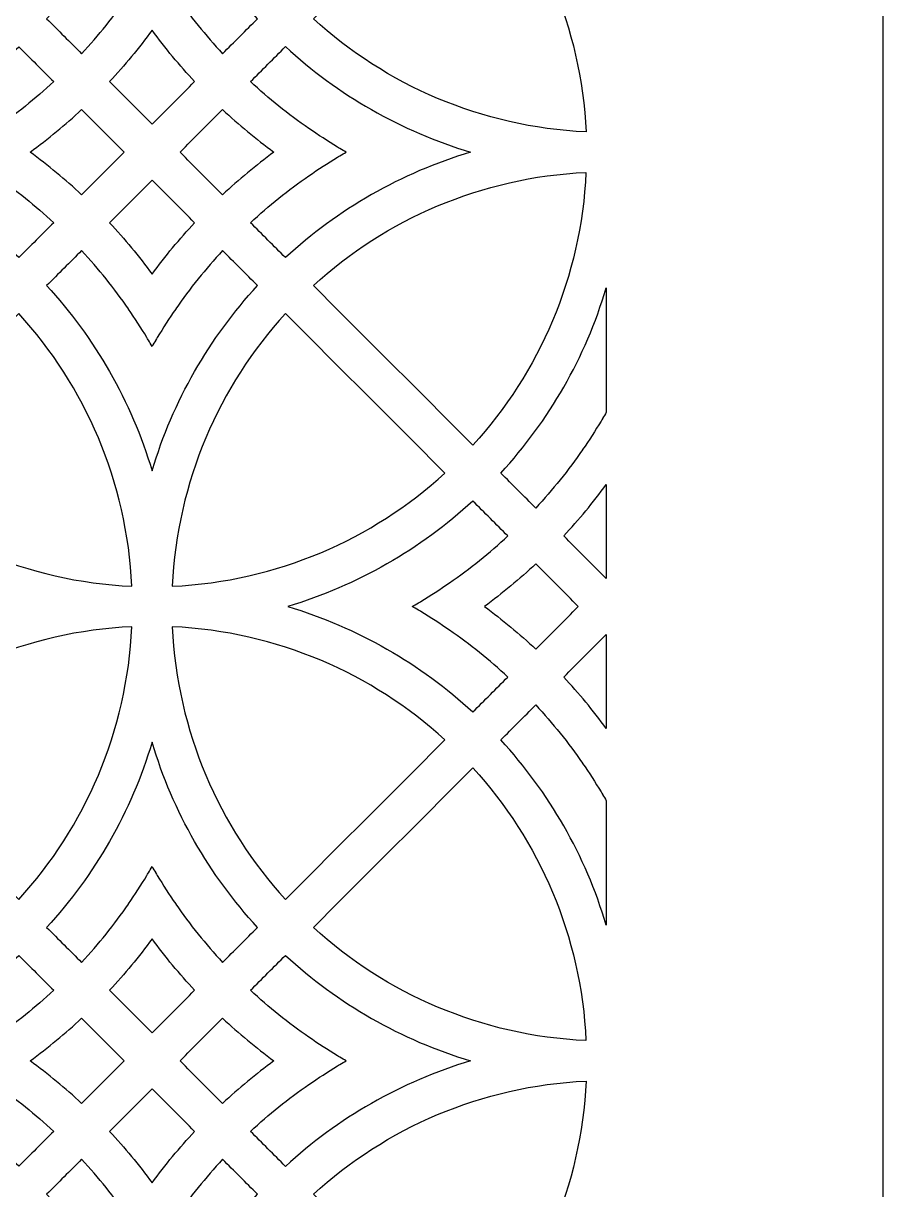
# Model space of a CAD drawing. Header units: centimetres. Extents: x -9 to 7.7, y -13.3 to 13.
# Drawn here: x -4.394 to -1.791, y 0.831 to 4.362 of the extents above; entities that cross this region are included whole.
import ezdxf

# ---------------------------------------------------------------- set-up
doc = ezdxf.new("R2010")
doc.units = ezdxf.units.CM
doc.header["$MEASUREMENT"] = 0
doc.layers.add('layer 1', color=7, linetype='Continuous')

msp = doc.modelspace()

# ---------------------------------------------------------------- linework, layer by layer
at = {"layer": 'layer 1', "color": 177}
msp.add_open_spline([(-1.7908, 13.002), (-4.18298, 13.002), (-6.57516, 13.002), (-8.96734, 13.002), (-8.96734, 13.002), (-8.96734, 5.00681), (-8.96734, -2.98838), (-8.96734, -10.98356), (-8.96734, -10.98356), (-8.96732, -10.98356), (-8.9673, -10.98356), (-8.96728, -10.98356), (-8.96728, -10.98356), (-8.96728, -11.7597), (-8.96728, -12.53583), (-8.96728, -13.31196), (-8.96728, -13.31196), (-8.68819, -13.31196), (-8.4091, -13.31196), (-8.13002, -13.31196), (-8.13002, -13.31196), (-8.13002, -13.19235), (-8.13002, -13.07274), (-8.13002, -12.95313), (-8.13002, -12.95313), (-7.8348, -12.95313), (-7.53959, -12.95313), (-7.24438, -12.95313), (-7.24438, -12.95313), (-7.24438, -12.71941), (-7.24438, -12.48568), (-7.24438, -12.25195), (-7.24438, -12.25195), (-7.12494, -12.24957), (-7.00551, -12.24719), (-6.88608, -12.2448), (-6.88608, -12.2448), (-6.86487, -12.30528), (-6.83708, -12.35773), (-6.79093, -12.40402), (-6.79093, -12.40402), (-6.74575, -12.44934), (-6.69905, -12.47736), (-6.6442, -12.49011), (-6.6442, -12.49011), (-6.57162, -12.50699), (-6.49496, -12.49964), (-6.43668, -12.44881), (-6.43668, -12.44881), (-6.38029, -12.3996), (-6.34775, -12.3208), (-6.33607, -12.24562), (-6.33607, -12.24562), (-6.3027, -12.24899), (-6.27432, -12.24821), (-6.24755, -12.24438), (-6.24755, -12.24438), (-6.11399, -12.22526), (-6.0509, -12.14075), (-6.03963, -12.01331), (-6.03963, -12.01331), (-6.03686, -11.98208), (-6.03906, -11.95125), (-6.04899, -11.92411), (-6.04899, -11.92411), (-6.04688, -11.92463), (-6.04478, -11.92515), (-6.04268, -11.92568), (-6.04268, -11.92568), (-5.99555, -11.94198), (-5.94843, -11.95827), (-5.90129, -11.97457), (-5.90129, -11.97457), (-5.87301, -12.26337), (-5.64998, -12.48824), (-5.37904, -12.48824), (-5.37904, -12.48824), (-5.1081, -12.48824), (-4.88508, -12.26337), (-4.85679, -11.97457), (-4.85679, -11.97457), (-4.80966, -11.95827), (-4.76253, -11.94198), (-4.7154, -11.92568), (-4.7154, -11.92568), (-4.7133, -11.92515), (-4.7112, -11.92463), (-4.7091, -11.92411), (-4.7091, -11.92411), (-4.71902, -11.95125), (-4.72122, -11.98208), (-4.71846, -12.01331), (-4.71846, -12.01331), (-4.70718, -12.14075), (-4.64409, -12.22526), (-4.51053, -12.24438), (-4.51053, -12.24438), (-4.48377, -12.24821), (-4.45538, -12.24899), (-4.42202, -12.24562), (-4.42202, -12.24562), (-4.41033, -12.3208), (-4.37779, -12.3996), (-4.3214, -12.44881), (-4.3214, -12.44881), (-4.26313, -12.49964), (-4.18647, -12.50699), (-4.11388, -12.49011), (-4.11388, -12.49011), (-4.05904, -12.47736), (-4.01234, -12.44934), (-3.96715, -12.40402), (-3.96715, -12.40402), (-3.921, -12.35773), (-3.89321, -12.30528), (-3.87201, -12.2448), (-3.87201, -12.2448), (-3.75257, -12.24719), (-3.63314, -12.24957), (-3.51371, -12.25195), (-3.51371, -12.25195), (-3.51371, -12.48568), (-3.51371, -12.71941), (-3.51371, -12.95313), (-3.51371, -12.95313), (-3.21849, -12.95313), (-2.92328, -12.95313), (-2.62806, -12.95313), (-2.62806, -12.95313), (-2.62806, -13.07274), (-2.62806, -13.19235), (-2.62806, -13.31196), (-2.62806, -13.31196), (-2.34898, -13.31196), (-2.06989, -13.31196), (-1.7908, -13.31196), (-1.7908, -13.31196), (-1.7908, -12.53583), (-1.7908, -11.7597), (-1.7908, -10.98356), (-1.7908, -10.98356), (-1.7908, -2.98838), (-1.7908, 5.00681), (-1.7908, 13.002)], degree=3, knots=[0, 0, 0, 0, 0.027027, 0.027027, 0.027027, 0.027027, 0.0540541, 0.0540541, 0.0540541, 0.0540541, 0.0810811, 0.0810811, 0.0810811, 0.0810811, 0.1081081, 0.1081081, 0.1081081, 0.1081081, 0.1351351, 0.1351351, 0.1351351, 0.1351351, 0.1621622, 0.1621622, 0.1621622, 0.1621622, 0.1891892, 0.1891892, 0.1891892, 0.1891892, 0.2162162, 0.2162162, 0.2162162, 0.2162162, 0.2432432, 0.2432432, 0.2432432, 0.2432432, 0.2702703, 0.2702703, 0.2702703, 0.2702703, 0.2972973, 0.2972973, 0.2972973, 0.2972973, 0.3243243, 0.3243243, 0.3243243, 0.3243243, 0.3513514, 0.3513514, 0.3513514, 0.3513514, 0.3783784, 0.3783784, 0.3783784, 0.3783784, 0.4054054, 0.4054054, 0.4054054, 0.4054054, 0.4324324, 0.4324324, 0.4324324, 0.4324324, 0.4594595, 0.4594595, 0.4594595, 0.4594595, 0.4864865, 0.4864865, 0.4864865, 0.4864865, 0.5135135, 0.5135135, 0.5135135, 0.5135135, 0.5405405, 0.5405405, 0.5405405, 0.5405405, 0.5675676, 0.5675676, 0.5675676, 0.5675676, 0.5945946, 0.5945946, 0.5945946, 0.5945946, 0.6216216, 0.6216216, 0.6216216, 0.6216216, 0.6486486, 0.6486486, 0.6486486, 0.6486486, 0.6756757, 0.6756757, 0.6756757, 0.6756757, 0.7027027, 0.7027027, 0.7027027, 0.7027027, 0.7297297, 0.7297297, 0.7297297, 0.7297297, 0.7567568, 0.7567568, 0.7567568, 0.7567568, 0.7837838, 0.7837838, 0.7837838, 0.7837838, 0.8108108, 0.8108108, 0.8108108, 0.8108108, 0.8378378, 0.8378378, 0.8378378, 0.8378378, 0.8648649, 0.8648649, 0.8648649, 0.8648649, 0.8918919, 0.8918919, 0.8918919, 0.8918919, 0.9189189, 0.9189189, 0.9189189, 0.9189189, 0.9459459, 0.9459459, 0.9459459, 0.9459459, 1, 1, 1, 1], dxfattribs=at)
at = {"layer": 'layer 1', "color": 7}
for points, knots in [([(-4.21705, 4.26959), (-4.25234, 4.30488), (-4.28762, 4.34016), (-4.3229, 4.37544), (-4.3229, 4.37544), (-4.17723, 4.53369), (-4.06663, 4.72475), (-4.00353, 4.9363), (-4.00353, 4.9363), (-3.94043, 4.72478), (-3.82986, 4.53373), (-3.68419, 4.37549), (-3.68419, 4.37549), (-3.71949, 4.34019), (-3.75478, 4.30489), (-3.79009, 4.26959), (-3.79009, 4.26959), (-3.84145, 4.32497), (-3.88892, 4.38402), (-3.93203, 4.44631), (-3.93203, 4.44631), (-3.93204, 4.44631), (-3.93205, 4.44631), (-3.93207, 4.44631), (-3.93207, 4.44631), (-3.93208, 4.44631), (-3.93208, 4.44631), (-3.93208, 4.44631), (-3.93208, 4.44631), (-3.93205, 4.44635), (-3.93204, 4.44636), (-3.93202, 4.4464), (-3.93202, 4.4464), (-3.95159, 4.47464), (-3.97028, 4.50352), (-3.98802, 4.53305), (-3.98802, 4.53305), (-3.98941, 4.53535), (-3.99078, 4.53765), (-3.99215, 4.53995), (-3.99215, 4.53995), (-3.99228, 4.54017), (-3.9924, 4.54038), (-3.99254, 4.5406), (-3.99254, 4.5406), (-3.99626, 4.54688), (-3.99993, 4.55318), (-4.00357, 4.55951), (-4.00357, 4.55951), (-4.0072, 4.55319), (-4.01089, 4.54688), (-4.01461, 4.5406), (-4.01461, 4.5406), (-4.01473, 4.54038), (-4.01487, 4.54017), (-4.015, 4.53995), (-4.015, 4.53995), (-4.01636, 4.53765), (-4.01774, 4.53535), (-4.01911, 4.53305), (-4.01911, 4.53305), (-4.03687, 4.50352), (-4.05556, 4.47464), (-4.07512, 4.4464), (-4.07512, 4.4464), (-4.0751, 4.44637), (-4.07508, 4.44635), (-4.07507, 4.44631), (-4.07507, 4.44631), (-4.07507, 4.44631), (-4.07507, 4.44631), (-4.07507, 4.44631), (-4.07507, 4.44631), (-4.07508, 4.44631), (-4.0751, 4.44631), (-4.07512, 4.44631), (-4.07512, 4.44631), (-4.11823, 4.38402), (-4.16569, 4.32497), (-4.21705, 4.26959)], [0, 0, 0, 0, 0.047619, 0.047619, 0.047619, 0.047619, 0.0952381, 0.0952381, 0.0952381, 0.0952381, 0.1428571, 0.1428571, 0.1428571, 0.1428571, 0.1904762, 0.1904762, 0.1904762, 0.1904762, 0.2380952, 0.2380952, 0.2380952, 0.2380952, 0.2857143, 0.2857143, 0.2857143, 0.2857143, 0.3333333, 0.3333333, 0.3333333, 0.3333333, 0.3809524, 0.3809524, 0.3809524, 0.3809524, 0.4285714, 0.4285714, 0.4285714, 0.4285714, 0.4761905, 0.4761905, 0.4761905, 0.4761905, 0.5238095, 0.5238095, 0.5238095, 0.5238095, 0.5714286, 0.5714286, 0.5714286, 0.5714286, 0.6190476, 0.6190476, 0.6190476, 0.6190476, 0.6666667, 0.6666667, 0.6666667, 0.6666667, 0.7142857, 0.7142857, 0.7142857, 0.7142857, 0.7619048, 0.7619048, 0.7619048, 0.7619048, 0.8095238, 0.8095238, 0.8095238, 0.8095238, 0.8571429, 0.8571429, 0.8571429, 0.8571429, 0.9047619, 0.9047619, 0.9047619, 0.9047619, 1, 1, 1, 1]), ([(-3.032, 4.85853), (-3.19302, 4.6975), (-3.35405, 4.53648), (-3.51507, 4.37544), (-3.51507, 4.37544), (-3.29521, 4.1746), (-3.00694, 4.04737), (-2.68935, 4.0328), (-2.68935, 4.0328), (-2.70392, 4.35041), (-2.83115, 4.63866), (-3.032, 4.85853)], [0, 0, 0, 0, 0.25, 0.25, 0.25, 0.25, 0.5, 0.5, 0.5, 0.5, 1, 1, 1, 1]), ([(-4.00357, 4.05611), (-4.04654, 4.09907), (-4.08952, 4.14206), (-4.13248, 4.18502), (-4.13248, 4.18502), (-4.08655, 4.23428), (-4.04351, 4.28625), (-4.0036, 4.34067), (-4.0036, 4.34067), (-4.0036, 4.34068), (-4.0036, 4.34068), (-4.0036, 4.34068), (-4.0036, 4.34068), (-4.00359, 4.34071), (-4.00358, 4.34072), (-4.00357, 4.34073), (-4.00357, 4.34073), (-4.00357, 4.34072), (-4.00355, 4.34071), (-4.00354, 4.34068), (-4.00354, 4.34068), (-4.00354, 4.34068), (-4.00354, 4.34068), (-4.00354, 4.34068), (-4.00354, 4.34068), (-3.96364, 4.28625), (-3.92059, 4.23428), (-3.87465, 4.18502), (-3.87465, 4.18502), (-3.91762, 4.14206), (-3.9606, 4.09907), (-4.00357, 4.05611)], [0, 0, 0, 0, 0.1111111, 0.1111111, 0.1111111, 0.1111111, 0.2222222, 0.2222222, 0.2222222, 0.2222222, 0.3333333, 0.3333333, 0.3333333, 0.3333333, 0.4444444, 0.4444444, 0.4444444, 0.4444444, 0.5555556, 0.5555556, 0.5555556, 0.5555556, 0.6666667, 0.6666667, 0.6666667, 0.6666667, 0.7777778, 0.7777778, 0.7777778, 0.7777778, 1, 1, 1, 1]), ([(-4.30162, 4.18501), (-4.33691, 4.22029), (-4.3722, 4.25558), (-4.40749, 4.29086), (-4.40749, 4.29086), (-4.56574, 4.14518), (-4.75679, 4.03459), (-4.96834, 3.9715), (-4.96834, 3.9715), (-4.75682, 3.90839), (-4.56578, 3.79781), (-4.40753, 3.65215), (-4.40753, 3.65215), (-4.37223, 3.68745), (-4.33693, 3.72275), (-4.30162, 3.75804), (-4.30162, 3.75804), (-4.35701, 3.80941), (-4.41605, 3.85687), (-4.47835, 3.9), (-4.47835, 3.9), (-4.47835, 3.90001), (-4.47835, 3.90002), (-4.47835, 3.90003), (-4.47835, 3.90003), (-4.47836, 3.90003), (-4.47836, 3.90003), (-4.47836, 3.90003), (-4.47836, 3.90003), (-4.47838, 3.90002), (-4.47841, 3.9), (-4.47843, 3.89998), (-4.47843, 3.89998), (-4.50668, 3.91954), (-4.53556, 3.93824), (-4.56509, 3.95599), (-4.56509, 3.95599), (-4.56738, 3.95736), (-4.56968, 3.95874), (-4.57198, 3.9601), (-4.57198, 3.9601), (-4.57221, 3.96025), (-4.57243, 3.96037), (-4.57264, 3.9605), (-4.57264, 3.9605), (-4.57893, 3.96422), (-4.58523, 3.9679), (-4.59156, 3.97153), (-4.59156, 3.97153), (-4.58523, 3.97517), (-4.57891, 3.97884), (-4.57264, 3.98256), (-4.57264, 3.98256), (-4.57243, 3.9827), (-4.57221, 3.98283), (-4.57199, 3.98295), (-4.57199, 3.98295), (-4.56968, 3.98431), (-4.56738, 3.9857), (-4.56509, 3.98708), (-4.56509, 3.98708), (-4.53557, 4.00482), (-4.50668, 4.02352), (-4.47844, 4.04308), (-4.47844, 4.04308), (-4.47841, 4.04306), (-4.47838, 4.04304), (-4.47836, 4.04302), (-4.47836, 4.04302), (-4.47836, 4.04303), (-4.47836, 4.04303), (-4.47835, 4.04303), (-4.47835, 4.04303), (-4.47835, 4.04304), (-4.47835, 4.04306), (-4.47835, 4.04308), (-4.47835, 4.04308), (-4.41606, 4.08618), (-4.35701, 4.13364), (-4.30162, 4.18501)], [0, 0, 0, 0, 0.047619, 0.047619, 0.047619, 0.047619, 0.0952381, 0.0952381, 0.0952381, 0.0952381, 0.1428571, 0.1428571, 0.1428571, 0.1428571, 0.1904762, 0.1904762, 0.1904762, 0.1904762, 0.2380952, 0.2380952, 0.2380952, 0.2380952, 0.2857143, 0.2857143, 0.2857143, 0.2857143, 0.3333333, 0.3333333, 0.3333333, 0.3333333, 0.3809524, 0.3809524, 0.3809524, 0.3809524, 0.4285714, 0.4285714, 0.4285714, 0.4285714, 0.4761905, 0.4761905, 0.4761905, 0.4761905, 0.5238095, 0.5238095, 0.5238095, 0.5238095, 0.5714286, 0.5714286, 0.5714286, 0.5714286, 0.6190476, 0.6190476, 0.6190476, 0.6190476, 0.6666667, 0.6666667, 0.6666667, 0.6666667, 0.7142857, 0.7142857, 0.7142857, 0.7142857, 0.7619048, 0.7619048, 0.7619048, 0.7619048, 0.8095238, 0.8095238, 0.8095238, 0.8095238, 0.8571429, 0.8571429, 0.8571429, 0.8571429, 0.9047619, 0.9047619, 0.9047619, 0.9047619, 1, 1, 1, 1]), ([(-3.70551, 3.75804), (-3.67022, 3.72276), (-3.63494, 3.68748), (-3.59966, 3.6522), (-3.59966, 3.6522), (-3.4414, 3.79787), (-3.25035, 3.90847), (-3.03879, 3.97157), (-3.03879, 3.97157), (-3.25032, 4.03467), (-3.44137, 4.14524), (-3.59961, 4.29092), (-3.59961, 4.29092), (-3.63491, 4.25561), (-3.67021, 4.22032), (-3.70551, 4.18501), (-3.70551, 4.18501), (-3.65013, 4.13364), (-3.59108, 4.08618), (-3.52879, 4.04307), (-3.52879, 4.04307), (-3.52879, 4.04306), (-3.52879, 4.04304), (-3.52879, 4.04303), (-3.52879, 4.04303), (-3.52879, 4.04302), (-3.52879, 4.04302), (-3.52879, 4.04302), (-3.52879, 4.04302), (-3.52875, 4.04304), (-3.52873, 4.04306), (-3.52872, 4.04308), (-3.52872, 4.04308), (-3.50045, 4.02351), (-3.47158, 4.00482), (-3.44205, 3.98708), (-3.44205, 3.98708), (-3.43975, 3.9857), (-3.43745, 3.98431), (-3.43515, 3.98295), (-3.43515, 3.98295), (-3.43493, 3.98282), (-3.43472, 3.9827), (-3.4345, 3.98256), (-3.4345, 3.98256), (-3.42822, 3.97884), (-3.42192, 3.97517), (-3.41558, 3.97153), (-3.41558, 3.97153), (-3.42191, 3.9679), (-3.42822, 3.96421), (-3.4345, 3.96049), (-3.4345, 3.96049), (-3.43472, 3.96036), (-3.43493, 3.96023), (-3.43515, 3.9601), (-3.43515, 3.9601), (-3.43745, 3.95874), (-3.43975, 3.95736), (-3.44205, 3.95599), (-3.44205, 3.95599), (-3.47158, 3.93824), (-3.50045, 3.91954), (-3.5287, 3.89998), (-3.5287, 3.89998), (-3.52873, 3.9), (-3.52875, 3.90002), (-3.52879, 3.90003), (-3.52879, 3.90003), (-3.52879, 3.90003), (-3.52879, 3.90003), (-3.52879, 3.90003), (-3.52879, 3.90003), (-3.52879, 3.90002), (-3.52879, 3.9), (-3.52879, 3.89998), (-3.52879, 3.89998), (-3.59108, 3.85687), (-3.65013, 3.80941), (-3.70551, 3.75804)], [0, 0, 0, 0, 0.047619, 0.047619, 0.047619, 0.047619, 0.0952381, 0.0952381, 0.0952381, 0.0952381, 0.1428571, 0.1428571, 0.1428571, 0.1428571, 0.1904762, 0.1904762, 0.1904762, 0.1904762, 0.2380952, 0.2380952, 0.2380952, 0.2380952, 0.2857143, 0.2857143, 0.2857143, 0.2857143, 0.3333333, 0.3333333, 0.3333333, 0.3333333, 0.3809524, 0.3809524, 0.3809524, 0.3809524, 0.4285714, 0.4285714, 0.4285714, 0.4285714, 0.4761905, 0.4761905, 0.4761905, 0.4761905, 0.5238095, 0.5238095, 0.5238095, 0.5238095, 0.5714286, 0.5714286, 0.5714286, 0.5714286, 0.6190476, 0.6190476, 0.6190476, 0.6190476, 0.6666667, 0.6666667, 0.6666667, 0.6666667, 0.7142857, 0.7142857, 0.7142857, 0.7142857, 0.7619048, 0.7619048, 0.7619048, 0.7619048, 0.8095238, 0.8095238, 0.8095238, 0.8095238, 0.8571429, 0.8571429, 0.8571429, 0.8571429, 0.9047619, 0.9047619, 0.9047619, 0.9047619, 1, 1, 1, 1]), ([(-4.08815, 3.97153), (-4.13112, 4.0145), (-4.17409, 4.05748), (-4.21706, 4.10045), (-4.21706, 4.10045), (-4.26631, 4.05451), (-4.31829, 4.01146), (-4.37272, 3.97156), (-4.37272, 3.97156), (-4.37272, 3.97156), (-4.37272, 3.97156), (-4.37273, 3.97156), (-4.37273, 3.97156), (-4.37274, 3.97156), (-4.37276, 3.97154), (-4.37277, 3.97153), (-4.37277, 3.97153), (-4.37276, 3.97152), (-4.37274, 3.97151), (-4.37273, 3.97151), (-4.37273, 3.97151), (-4.37273, 3.97151), (-4.37272, 3.97151), (-4.37272, 3.97151), (-4.37272, 3.97151), (-4.31829, 3.9316), (-4.26631, 3.88855), (-4.21707, 3.84262), (-4.21707, 3.84262), (-4.17409, 3.88558), (-4.13112, 3.92855), (-4.08815, 3.97153)], [0, 0, 0, 0, 0.1111111, 0.1111111, 0.1111111, 0.1111111, 0.2222222, 0.2222222, 0.2222222, 0.2222222, 0.3333333, 0.3333333, 0.3333333, 0.3333333, 0.4444444, 0.4444444, 0.4444444, 0.4444444, 0.5555556, 0.5555556, 0.5555556, 0.5555556, 0.6666667, 0.6666667, 0.6666667, 0.6666667, 0.7777778, 0.7777778, 0.7777778, 0.7777778, 1, 1, 1, 1]), ([(-3.91899, 3.97153), (-3.87602, 3.92855), (-3.83304, 3.88558), (-3.79008, 3.84262), (-3.79008, 3.84262), (-3.74082, 3.88855), (-3.68884, 3.93159), (-3.63443, 3.9715), (-3.63443, 3.9715), (-3.63441, 3.9715), (-3.63441, 3.9715), (-3.63441, 3.97151), (-3.63441, 3.97151), (-3.6344, 3.97151), (-3.63438, 3.97152), (-3.63437, 3.97153), (-3.63437, 3.97153), (-3.63438, 3.97154), (-3.63439, 3.97154), (-3.63441, 3.97156), (-3.63441, 3.97156), (-3.63441, 3.97156), (-3.63441, 3.97156), (-3.63441, 3.97156), (-3.63441, 3.97156), (-3.68884, 4.01146), (-3.74082, 4.05451), (-3.79008, 4.10045), (-3.79008, 4.10045), (-3.83304, 4.05748), (-3.87602, 4.0145), (-3.91899, 3.97153)], [0, 0, 0, 0, 0.1111111, 0.1111111, 0.1111111, 0.1111111, 0.2222222, 0.2222222, 0.2222222, 0.2222222, 0.3333333, 0.3333333, 0.3333333, 0.3333333, 0.4444444, 0.4444444, 0.4444444, 0.4444444, 0.5555556, 0.5555556, 0.5555556, 0.5555556, 0.6666667, 0.6666667, 0.6666667, 0.6666667, 0.7777778, 0.7777778, 0.7777778, 0.7777778, 1, 1, 1, 1]), ([(-4.00357, 3.88696), (-3.9606, 3.84398), (-3.91762, 3.80101), (-3.87465, 3.75804), (-3.87465, 3.75804), (-3.92059, 3.70879), (-3.96364, 3.6568), (-4.00354, 3.60238), (-4.00354, 3.60238), (-4.00354, 3.60238), (-4.00354, 3.60237), (-4.00354, 3.60237), (-4.00354, 3.60237), (-4.00354, 3.60236), (-4.00355, 3.60234), (-4.00357, 3.60233), (-4.00357, 3.60233), (-4.00358, 3.60234), (-4.00359, 3.60236), (-4.0036, 3.60237), (-4.0036, 3.60237), (-4.0036, 3.60237), (-4.00359, 3.60237), (-4.00359, 3.60238), (-4.00359, 3.60238), (-4.04349, 3.6568), (-4.08655, 3.70879), (-4.13248, 3.75804), (-4.13248, 3.75804), (-4.08952, 3.80101), (-4.04655, 3.84398), (-4.00357, 3.88696)], [0, 0, 0, 0, 0.1111111, 0.1111111, 0.1111111, 0.1111111, 0.2222222, 0.2222222, 0.2222222, 0.2222222, 0.3333333, 0.3333333, 0.3333333, 0.3333333, 0.4444444, 0.4444444, 0.4444444, 0.4444444, 0.5555556, 0.5555556, 0.5555556, 0.5555556, 0.6666667, 0.6666667, 0.6666667, 0.6666667, 0.7777778, 0.7777778, 0.7777778, 0.7777778, 1, 1, 1, 1]), ([(-3.51507, 3.56761), (-3.35405, 3.40658), (-3.19302, 3.24556), (-3.03201, 3.08454), (-3.03201, 3.08454), (-2.83118, 3.30441), (-2.70396, 3.59266), (-2.68939, 3.91026), (-2.68939, 3.91026), (-3.00698, 3.89568), (-3.29522, 3.76845), (-3.51507, 3.56761)], [0, 0, 0, 0, 0.25, 0.25, 0.25, 0.25, 0.5, 0.5, 0.5, 0.5, 1, 1, 1, 1]), ([(-3.79009, 3.67347), (-3.75481, 3.63818), (-3.71952, 3.6029), (-3.68423, 3.56762), (-3.68423, 3.56762), (-3.82992, 3.40936), (-3.94051, 3.21831), (-4.00362, 3.00676), (-4.00362, 3.00676), (-4.06671, 3.21828), (-4.17729, 3.40932), (-4.32295, 3.56757), (-4.32295, 3.56757), (-4.28765, 3.60288), (-4.25235, 3.63817), (-4.21705, 3.67347), (-4.21705, 3.67347), (-4.16569, 3.61809), (-4.11823, 3.55905), (-4.0751, 3.49675), (-4.0751, 3.49675), (-4.07509, 3.49675), (-4.07508, 3.49675), (-4.07507, 3.49675), (-4.07507, 3.49675), (-4.07507, 3.49675), (-4.07507, 3.49674), (-4.07507, 3.49674), (-4.07507, 3.49674), (-4.07508, 3.49672), (-4.0751, 3.49669), (-4.07512, 3.49667), (-4.07512, 3.49667), (-4.05556, 3.46842), (-4.03685, 3.43954), (-4.01911, 3.41001), (-4.01911, 3.41001), (-4.01774, 3.40772), (-4.01636, 3.40542), (-4.015, 3.40312), (-4.015, 3.40312), (-4.01487, 3.4029), (-4.01473, 3.40268), (-4.0146, 3.40246), (-4.0146, 3.40246), (-4.01088, 3.39619), (-4.0072, 3.38987), (-4.00357, 3.38354), (-4.00357, 3.38354), (-3.99993, 3.38987), (-3.99626, 3.39619), (-3.99252, 3.40246), (-3.99252, 3.40246), (-3.9924, 3.40267), (-3.99227, 3.40289), (-3.99213, 3.40311), (-3.99213, 3.40311), (-3.99078, 3.40542), (-3.98941, 3.40772), (-3.98802, 3.41001), (-3.98802, 3.41001), (-3.97028, 3.43953), (-3.95159, 3.46842), (-3.93202, 3.49667), (-3.93202, 3.49667), (-3.93204, 3.49669), (-3.93205, 3.49672), (-3.93208, 3.49674), (-3.93208, 3.49674), (-3.93207, 3.49674), (-3.93207, 3.49675), (-3.93207, 3.49675), (-3.93207, 3.49675), (-3.93205, 3.49675), (-3.93204, 3.49675), (-3.93202, 3.49675), (-3.93202, 3.49675), (-3.88892, 3.55903), (-3.84145, 3.61809), (-3.79009, 3.67347)], [0, 0, 0, 0, 0.047619, 0.047619, 0.047619, 0.047619, 0.0952381, 0.0952381, 0.0952381, 0.0952381, 0.1428571, 0.1428571, 0.1428571, 0.1428571, 0.1904762, 0.1904762, 0.1904762, 0.1904762, 0.2380952, 0.2380952, 0.2380952, 0.2380952, 0.2857143, 0.2857143, 0.2857143, 0.2857143, 0.3333333, 0.3333333, 0.3333333, 0.3333333, 0.3809524, 0.3809524, 0.3809524, 0.3809524, 0.4285714, 0.4285714, 0.4285714, 0.4285714, 0.4761905, 0.4761905, 0.4761905, 0.4761905, 0.5238095, 0.5238095, 0.5238095, 0.5238095, 0.5714286, 0.5714286, 0.5714286, 0.5714286, 0.6190476, 0.6190476, 0.6190476, 0.6190476, 0.6666667, 0.6666667, 0.6666667, 0.6666667, 0.7142857, 0.7142857, 0.7142857, 0.7142857, 0.7619048, 0.7619048, 0.7619048, 0.7619048, 0.8095238, 0.8095238, 0.8095238, 0.8095238, 0.8571429, 0.8571429, 0.8571429, 0.8571429, 0.9047619, 0.9047619, 0.9047619, 0.9047619, 1, 1, 1, 1]), ([(-2.62806, 3.18398), (-2.62806, 3.30956), (-2.62806, 3.43512), (-2.62806, 3.56068), (-2.62806, 3.56068), (-2.69117, 3.34919), (-2.80176, 3.15818), (-2.9474, 2.99994), (-2.9474, 2.99994), (-2.91212, 2.96466), (-2.87683, 2.92937), (-2.84155, 2.89409), (-2.84155, 2.89409), (-2.7902, 2.94946), (-2.74275, 3.00851), (-2.69963, 3.07079), (-2.69963, 3.07079), (-2.69962, 3.07079), (-2.6996, 3.07079), (-2.69957, 3.07079), (-2.69957, 3.07079), (-2.6996, 3.07082), (-2.69961, 3.07084), (-2.69962, 3.07088), (-2.69962, 3.07088), (-2.68008, 3.09912), (-2.66137, 3.128), (-2.64363, 3.15752), (-2.64363, 3.15752), (-2.64224, 3.15982), (-2.64088, 3.16212), (-2.63951, 3.16442), (-2.63951, 3.16442), (-2.63937, 3.16463), (-2.63925, 3.16485), (-2.63912, 3.16507), (-2.63912, 3.16507), (-2.63539, 3.17135), (-2.63171, 3.17766), (-2.62807, 3.184), (-2.62807, 3.184), (-2.62807, 3.184), (-2.62807, 3.18398), (-2.62807, 3.18398), (-2.62807, 3.18398), (-2.62807, 3.18398), (-2.62807, 3.18398), (-2.62807, 3.184), (-2.62807, 3.184), (-2.62807, 3.18398), (-2.62807, 3.18398), (-2.62806, 3.18398)], [0, 0, 0, 0, 0.0714286, 0.0714286, 0.0714286, 0.0714286, 0.1428571, 0.1428571, 0.1428571, 0.1428571, 0.2142857, 0.2142857, 0.2142857, 0.2142857, 0.2857143, 0.2857143, 0.2857143, 0.2857143, 0.3571429, 0.3571429, 0.3571429, 0.3571429, 0.4285714, 0.4285714, 0.4285714, 0.4285714, 0.5, 0.5, 0.5, 0.5, 0.5714286, 0.5714286, 0.5714286, 0.5714286, 0.6428571, 0.6428571, 0.6428571, 0.6428571, 0.7142857, 0.7142857, 0.7142857, 0.7142857, 0.7857143, 0.7857143, 0.7857143, 0.7857143, 0.8571429, 0.8571429, 0.8571429, 0.8571429, 1, 1, 1, 1]), ([(-4.89056, 2.99995), (-4.72954, 3.16099), (-4.56851, 3.32201), (-4.40749, 3.48303), (-4.40749, 3.48303), (-4.20665, 3.26316), (-4.07941, 2.97491), (-4.06484, 2.6573), (-4.06484, 2.6573), (-4.38245, 2.67187), (-4.6707, 2.79911), (-4.89056, 2.99995)], [0, 0, 0, 0, 0.25, 0.25, 0.25, 0.25, 0.5, 0.5, 0.5, 0.5, 1, 1, 1, 1]), ([(-3.59964, 3.48303), (-3.43863, 3.32201), (-3.27761, 3.16099), (-3.11658, 2.99996), (-3.11658, 2.99996), (-3.33645, 2.79914), (-3.6247, 2.67193), (-3.9423, 2.65735), (-3.9423, 2.65735), (-3.92771, 2.97494), (-3.80049, 3.26318), (-3.59964, 3.48303)], [0, 0, 0, 0, 0.25, 0.25, 0.25, 0.25, 0.5, 0.5, 0.5, 0.5, 1, 1, 1, 1]), ([(-2.62806, 2.6806), (-2.62806, 2.77548), (-2.62806, 2.87035), (-2.62806, 2.96521), (-2.62806, 2.96521), (-2.62806, 2.96521), (-2.62806, 2.96521), (-2.62806, 2.96521), (-2.62806, 2.96521), (-2.66798, 2.91077), (-2.71104, 2.8588), (-2.75698, 2.80953), (-2.75698, 2.80953), (-2.71401, 2.76655), (-2.67104, 2.72358), (-2.62806, 2.6806)], [0, 0, 0, 0, 0.2, 0.2, 0.2, 0.2, 0.4, 0.4, 0.4, 0.4, 0.6, 0.6, 0.6, 0.6, 1, 1, 1, 1]), ([(-2.92613, 2.38253), (-2.96141, 2.34725), (-2.99669, 2.31198), (-3.03197, 2.2767), (-3.03197, 2.2767), (-3.19022, 2.42234), (-3.38124, 2.53292), (-3.59272, 2.59603), (-3.59272, 2.59603), (-3.38124, 2.65913), (-3.19022, 2.76971), (-3.03197, 2.91535), (-3.03197, 2.91535), (-2.99669, 2.88007), (-2.96141, 2.8448), (-2.92613, 2.80952), (-2.92613, 2.80952), (-2.9815, 2.75816), (-3.04055, 2.7107), (-3.10283, 2.6676), (-3.10283, 2.6676), (-3.10283, 2.66757), (-3.10283, 2.66756), (-3.10283, 2.66754), (-3.10283, 2.66754), (-3.10285, 2.66755), (-3.10289, 2.66757), (-3.10291, 2.66759), (-3.10291, 2.66759), (-3.13116, 2.64803), (-3.16004, 2.62934), (-3.18957, 2.61158), (-3.18957, 2.61158), (-3.19187, 2.61021), (-3.19415, 2.60883), (-3.19646, 2.60747), (-3.19646, 2.60747), (-3.19668, 2.60734), (-3.1969, 2.6072), (-3.19712, 2.60707), (-3.19712, 2.60707), (-3.20339, 2.60336), (-3.20969, 2.59967), (-3.21603, 2.59604), (-3.21603, 2.59604), (-3.21603, 2.59604), (-3.21603, 2.59604), (-3.21603, 2.59604), (-3.21603, 2.59604), (-3.21603, 2.59604), (-3.21603, 2.59604), (-3.21603, 2.59604), (-3.21603, 2.59604), (-3.21603, 2.59604), (-3.21602, 2.59603), (-3.21602, 2.59603), (-3.21602, 2.59603), (-3.21602, 2.59603), (-3.21603, 2.59603), (-3.21603, 2.59603), (-3.21603, 2.59603), (-3.21603, 2.59603), (-3.21603, 2.59603), (-3.21602, 2.59603), (-3.21602, 2.59603), (-3.21603, 2.59601), (-3.21603, 2.59601), (-3.21603, 2.59601), (-3.21603, 2.59601), (-3.20969, 2.59238), (-3.20339, 2.5887), (-3.19712, 2.58498), (-3.19712, 2.58498), (-3.1969, 2.58485), (-3.19668, 2.58472), (-3.19646, 2.58458), (-3.19646, 2.58458), (-3.19415, 2.58323), (-3.19187, 2.58185), (-3.18957, 2.58047), (-3.18957, 2.58047), (-3.16004, 2.56273), (-3.13115, 2.54402), (-3.10291, 2.52447), (-3.10291, 2.52447), (-3.10289, 2.52449), (-3.10286, 2.5245), (-3.10283, 2.52451), (-3.10283, 2.52451), (-3.10283, 2.5245), (-3.10283, 2.52448), (-3.10283, 2.52447), (-3.10283, 2.52447), (-3.04055, 2.48135), (-2.98151, 2.43389), (-2.92613, 2.38253)], [0, 0, 0, 0, 0.04, 0.04, 0.04, 0.04, 0.08, 0.08, 0.08, 0.08, 0.12, 0.12, 0.12, 0.12, 0.16, 0.16, 0.16, 0.16, 0.2, 0.2, 0.2, 0.2, 0.24, 0.24, 0.24, 0.24, 0.28, 0.28, 0.28, 0.28, 0.32, 0.32, 0.32, 0.32, 0.36, 0.36, 0.36, 0.36, 0.4, 0.4, 0.4, 0.4, 0.44, 0.44, 0.44, 0.44, 0.48, 0.48, 0.48, 0.48, 0.52, 0.52, 0.52, 0.52, 0.56, 0.56, 0.56, 0.56, 0.6, 0.6, 0.6, 0.6, 0.64, 0.64, 0.64, 0.64, 0.68, 0.68, 0.68, 0.68, 0.72, 0.72, 0.72, 0.72, 0.76, 0.76, 0.76, 0.76, 0.8, 0.8, 0.8, 0.8, 0.84, 0.84, 0.84, 0.84, 0.88, 0.88, 0.88, 0.88, 0.92, 0.92, 0.92, 0.92, 1, 1, 1, 1]), ([(-2.84156, 2.72494), (-2.7986, 2.68197), (-2.75562, 2.63899), (-2.71265, 2.59603), (-2.71265, 2.59603), (-2.75562, 2.55305), (-2.7986, 2.51008), (-2.84156, 2.46711), (-2.84156, 2.46711), (-2.89083, 2.51306), (-2.94281, 2.55612), (-2.99726, 2.59603), (-2.99726, 2.59603), (-2.94281, 2.63593), (-2.89083, 2.67899), (-2.84156, 2.72494)], [0, 0, 0, 0, 0.2, 0.2, 0.2, 0.2, 0.4, 0.4, 0.4, 0.4, 0.6, 0.6, 0.6, 0.6, 1, 1, 1, 1]), ([(-4.40749, 1.70903), (-4.56853, 1.87005), (-4.72955, 2.03108), (-4.89058, 2.1921), (-4.89058, 2.1921), (-4.67071, 2.39296), (-4.38245, 2.52018), (-4.06484, 2.53475), (-4.06484, 2.53475), (-4.07941, 2.21714), (-4.20665, 1.92889), (-4.40749, 1.70903)], [0, 0, 0, 0, 0.25, 0.25, 0.25, 0.25, 0.5, 0.5, 0.5, 0.5, 1, 1, 1, 1]), ([(-3.11658, 2.19209), (-3.2776, 2.03107), (-3.43862, 1.87004), (-3.59964, 1.70903), (-3.59964, 1.70903), (-3.80049, 1.92888), (-3.92771, 2.21711), (-3.9423, 2.53471), (-3.9423, 2.53471), (-3.6247, 2.52012), (-3.33645, 2.39292), (-3.11658, 2.19209)], [0, 0, 0, 0, 0.25, 0.25, 0.25, 0.25, 0.5, 0.5, 0.5, 0.5, 1, 1, 1, 1]), ([(-2.62806, 2.22684), (-2.62806, 2.3217), (-2.62806, 2.41658), (-2.62806, 2.51144), (-2.62806, 2.51144), (-2.67104, 2.46847), (-2.71401, 2.42549), (-2.75698, 2.38252), (-2.75698, 2.38252), (-2.71103, 2.33325), (-2.66798, 2.28127), (-2.62806, 2.22684)], [0, 0, 0, 0, 0.25, 0.25, 0.25, 0.25, 0.5, 0.5, 0.5, 0.5, 1, 1, 1, 1]), ([(-2.62806, 1.63138), (-2.62806, 1.75694), (-2.62806, 1.8825), (-2.62806, 2.00806), (-2.62806, 2.00806), (-2.62806, 2.00806), (-2.62806, 2.00806), (-2.62806, 2.00806), (-2.62806, 2.00806), (-2.62806, 2.00806), (-2.62806, 2.00807), (-2.62807, 2.00807), (-2.62807, 2.00807), (-2.62807, 2.00807), (-2.62807, 2.00806), (-2.62807, 2.00806), (-2.62807, 2.00806), (-2.63171, 2.01439), (-2.63538, 2.02069), (-2.6391, 2.02697), (-2.6391, 2.02697), (-2.63924, 2.02719), (-2.63937, 2.02742), (-2.63951, 2.02764), (-2.63951, 2.02764), (-2.64087, 2.02994), (-2.64224, 2.03223), (-2.64362, 2.03452), (-2.64362, 2.03452), (-2.66136, 2.06405), (-2.68007, 2.09293), (-2.69962, 2.12117), (-2.69962, 2.12117), (-2.69961, 2.1212), (-2.69959, 2.12122), (-2.69957, 2.12126), (-2.69957, 2.12126), (-2.69959, 2.12126), (-2.69961, 2.12126), (-2.69962, 2.12126), (-2.69962, 2.12126), (-2.74274, 2.18354), (-2.79019, 2.24259), (-2.84155, 2.29796), (-2.84155, 2.29796), (-2.87683, 2.26268), (-2.9121, 2.2274), (-2.94739, 2.19211), (-2.94739, 2.19211), (-2.80176, 2.03388), (-2.69117, 1.84286), (-2.62806, 1.63138)], [0, 0, 0, 0, 0.0714286, 0.0714286, 0.0714286, 0.0714286, 0.1428571, 0.1428571, 0.1428571, 0.1428571, 0.2142857, 0.2142857, 0.2142857, 0.2142857, 0.2857143, 0.2857143, 0.2857143, 0.2857143, 0.3571429, 0.3571429, 0.3571429, 0.3571429, 0.4285714, 0.4285714, 0.4285714, 0.4285714, 0.5, 0.5, 0.5, 0.5, 0.5714286, 0.5714286, 0.5714286, 0.5714286, 0.6428571, 0.6428571, 0.6428571, 0.6428571, 0.7142857, 0.7142857, 0.7142857, 0.7142857, 0.7857143, 0.7857143, 0.7857143, 0.7857143, 0.8571429, 0.8571429, 0.8571429, 0.8571429, 1, 1, 1, 1]), ([(-4.21705, 1.51859), (-4.25235, 1.55388), (-4.28765, 1.58919), (-4.32295, 1.62448), (-4.32295, 1.62448), (-4.17728, 1.78273), (-4.06671, 1.97378), (-4.0036, 2.1853), (-4.0036, 2.1853), (-3.94051, 1.97376), (-3.82991, 1.78271), (-3.68422, 1.62446), (-3.68422, 1.62446), (-3.71951, 1.58916), (-3.75479, 1.55387), (-3.79009, 1.51859), (-3.79009, 1.51859), (-3.84145, 1.57396), (-3.88892, 1.63302), (-3.93202, 1.6953), (-3.93202, 1.6953), (-3.93204, 1.6953), (-3.93205, 1.6953), (-3.93207, 1.6953), (-3.93207, 1.6953), (-3.93207, 1.69531), (-3.93207, 1.69531), (-3.93207, 1.69531), (-3.93207, 1.69531), (-3.93205, 1.69534), (-3.93204, 1.69536), (-3.93202, 1.6954), (-3.93202, 1.6954), (-3.95157, 1.72364), (-3.97028, 1.75252), (-3.98802, 1.78205), (-3.98802, 1.78205), (-3.9894, 1.78434), (-3.99077, 1.78664), (-3.99213, 1.78893), (-3.99213, 1.78893), (-3.99227, 1.78915), (-3.9924, 1.78937), (-3.99252, 1.78959), (-3.99252, 1.78959), (-3.99626, 1.79588), (-3.99993, 1.80218), (-4.00357, 1.80851), (-4.00357, 1.80851), (-4.0072, 1.80218), (-4.01088, 1.79587), (-4.0146, 1.78959), (-4.0146, 1.78959), (-4.01473, 1.78938), (-4.01487, 1.78916), (-4.01499, 1.78895), (-4.01499, 1.78895), (-4.01636, 1.78664), (-4.01774, 1.78434), (-4.01911, 1.78204), (-4.01911, 1.78204), (-4.03685, 1.75251), (-4.05556, 1.72364), (-4.07512, 1.6954), (-4.07512, 1.6954), (-4.0751, 1.69536), (-4.07508, 1.69534), (-4.07507, 1.69531), (-4.07507, 1.69531), (-4.07507, 1.69531), (-4.07507, 1.69531), (-4.07507, 1.6953), (-4.07507, 1.6953), (-4.07508, 1.6953), (-4.0751, 1.6953), (-4.07512, 1.6953), (-4.07512, 1.6953), (-4.11823, 1.63302), (-4.16569, 1.57396), (-4.21705, 1.51859)], [0, 0, 0, 0, 0.047619, 0.047619, 0.047619, 0.047619, 0.0952381, 0.0952381, 0.0952381, 0.0952381, 0.1428571, 0.1428571, 0.1428571, 0.1428571, 0.1904762, 0.1904762, 0.1904762, 0.1904762, 0.2380952, 0.2380952, 0.2380952, 0.2380952, 0.2857143, 0.2857143, 0.2857143, 0.2857143, 0.3333333, 0.3333333, 0.3333333, 0.3333333, 0.3809524, 0.3809524, 0.3809524, 0.3809524, 0.4285714, 0.4285714, 0.4285714, 0.4285714, 0.4761905, 0.4761905, 0.4761905, 0.4761905, 0.5238095, 0.5238095, 0.5238095, 0.5238095, 0.5714286, 0.5714286, 0.5714286, 0.5714286, 0.6190476, 0.6190476, 0.6190476, 0.6190476, 0.6666667, 0.6666667, 0.6666667, 0.6666667, 0.7142857, 0.7142857, 0.7142857, 0.7142857, 0.7619048, 0.7619048, 0.7619048, 0.7619048, 0.8095238, 0.8095238, 0.8095238, 0.8095238, 0.8571429, 0.8571429, 0.8571429, 0.8571429, 0.9047619, 0.9047619, 0.9047619, 0.9047619, 1, 1, 1, 1]), ([(-3.032, 2.1075), (-3.19302, 1.94649), (-3.35405, 1.78547), (-3.51507, 1.62444), (-3.51507, 1.62444), (-3.29521, 1.4236), (-3.00698, 1.29637), (-2.68938, 1.28179), (-2.68938, 1.28179), (-2.70396, 1.5994), (-2.83117, 1.88764), (-3.032, 2.1075)], [0, 0, 0, 0, 0.25, 0.25, 0.25, 0.25, 0.5, 0.5, 0.5, 0.5, 1, 1, 1, 1]), ([(-4.00357, 1.30509), (-4.04654, 1.34807), (-4.08952, 1.39104), (-4.13248, 1.43402), (-4.13248, 1.43402), (-4.08655, 1.48327), (-4.04349, 1.53525), (-4.00359, 1.58967), (-4.00359, 1.58967), (-4.00359, 1.58967), (-4.00359, 1.58968), (-4.00359, 1.58968), (-4.00359, 1.58968), (-4.00359, 1.5897), (-4.00358, 1.58971), (-4.00357, 1.58972), (-4.00357, 1.58972), (-4.00355, 1.58971), (-4.00354, 1.5897), (-4.00354, 1.58968), (-4.00354, 1.58968), (-4.00354, 1.58967), (-4.00354, 1.58967), (-4.00354, 1.58967), (-4.00354, 1.58967), (-3.96364, 1.53525), (-3.92059, 1.48328), (-3.87465, 1.43402), (-3.87465, 1.43402), (-3.91762, 1.39104), (-3.9606, 1.34807), (-4.00357, 1.30509)], [0, 0, 0, 0, 0.1111111, 0.1111111, 0.1111111, 0.1111111, 0.2222222, 0.2222222, 0.2222222, 0.2222222, 0.3333333, 0.3333333, 0.3333333, 0.3333333, 0.4444444, 0.4444444, 0.4444444, 0.4444444, 0.5555556, 0.5555556, 0.5555556, 0.5555556, 0.6666667, 0.6666667, 0.6666667, 0.6666667, 0.7777778, 0.7777778, 0.7777778, 0.7777778, 1, 1, 1, 1]), ([(-4.30162, 1.434), (-4.33693, 1.4693), (-4.37223, 1.50461), (-4.40753, 1.53991), (-4.40753, 1.53991), (-4.56578, 1.39424), (-4.75682, 1.28366), (-4.96835, 1.22056), (-4.96835, 1.22056), (-4.75681, 1.15746), (-4.56575, 1.04686), (-4.4075, 0.90117), (-4.4075, 0.90117), (-4.37221, 0.93646), (-4.33691, 0.97175), (-4.30162, 1.00704), (-4.30162, 1.00704), (-4.35701, 1.0584), (-4.41605, 1.10587), (-4.47835, 1.14898), (-4.47835, 1.14898), (-4.47835, 1.149), (-4.47835, 1.14901), (-4.47835, 1.14902), (-4.47835, 1.14902), (-4.47836, 1.14902), (-4.47836, 1.14902), (-4.47836, 1.14903), (-4.47836, 1.14903), (-4.47838, 1.14901), (-4.47841, 1.149), (-4.47843, 1.14897), (-4.47843, 1.14897), (-4.50668, 1.16854), (-4.53556, 1.18723), (-4.56509, 1.20498), (-4.56509, 1.20498), (-4.56738, 1.20636), (-4.56968, 1.20774), (-4.57198, 1.2091), (-4.57198, 1.2091), (-4.5722, 1.20923), (-4.57242, 1.20936), (-4.57264, 1.20948), (-4.57264, 1.20948), (-4.57891, 1.21321), (-4.58523, 1.21688), (-4.59155, 1.22052), (-4.59155, 1.22052), (-4.58523, 1.22416), (-4.57891, 1.22784), (-4.57264, 1.23156), (-4.57264, 1.23156), (-4.57242, 1.23168), (-4.5722, 1.23182), (-4.57198, 1.23195), (-4.57198, 1.23195), (-4.56968, 1.23331), (-4.56738, 1.23469), (-4.56509, 1.23606), (-4.56509, 1.23606), (-4.53556, 1.25381), (-4.50668, 1.27251), (-4.47843, 1.29207), (-4.47843, 1.29207), (-4.47841, 1.29206), (-4.47838, 1.29203), (-4.47836, 1.29202), (-4.47836, 1.29202), (-4.47836, 1.29202), (-4.47835, 1.29202), (-4.47835, 1.29202), (-4.47835, 1.29202), (-4.47835, 1.29203), (-4.47835, 1.29206), (-4.47835, 1.29207), (-4.47835, 1.29207), (-4.41605, 1.33518), (-4.35701, 1.38264), (-4.30162, 1.434)], [0, 0, 0, 0, 0.047619, 0.047619, 0.047619, 0.047619, 0.0952381, 0.0952381, 0.0952381, 0.0952381, 0.1428571, 0.1428571, 0.1428571, 0.1428571, 0.1904762, 0.1904762, 0.1904762, 0.1904762, 0.2380952, 0.2380952, 0.2380952, 0.2380952, 0.2857143, 0.2857143, 0.2857143, 0.2857143, 0.3333333, 0.3333333, 0.3333333, 0.3333333, 0.3809524, 0.3809524, 0.3809524, 0.3809524, 0.4285714, 0.4285714, 0.4285714, 0.4285714, 0.4761905, 0.4761905, 0.4761905, 0.4761905, 0.5238095, 0.5238095, 0.5238095, 0.5238095, 0.5714286, 0.5714286, 0.5714286, 0.5714286, 0.6190476, 0.6190476, 0.6190476, 0.6190476, 0.6666667, 0.6666667, 0.6666667, 0.6666667, 0.7142857, 0.7142857, 0.7142857, 0.7142857, 0.7619048, 0.7619048, 0.7619048, 0.7619048, 0.8095238, 0.8095238, 0.8095238, 0.8095238, 0.8571429, 0.8571429, 0.8571429, 0.8571429, 0.9047619, 0.9047619, 0.9047619, 0.9047619, 1, 1, 1, 1]), ([(-3.70551, 1.00704), (-3.67021, 0.97173), (-3.6349, 0.93644), (-3.59961, 0.90113), (-3.59961, 0.90113), (-3.44136, 1.04681), (-3.2503, 1.15739), (-3.03878, 1.22048), (-3.03878, 1.22048), (-3.25033, 1.28359), (-3.44138, 1.39419), (-3.59963, 1.53987), (-3.59963, 1.53987), (-3.63493, 1.50457), (-3.67022, 1.46929), (-3.70551, 1.434), (-3.70551, 1.434), (-3.65013, 1.38264), (-3.59108, 1.33518), (-3.52879, 1.29207), (-3.52879, 1.29207), (-3.52879, 1.29204), (-3.52879, 1.29203), (-3.52879, 1.29202), (-3.52879, 1.29202), (-3.52878, 1.29202), (-3.52878, 1.29202), (-3.52878, 1.29202), (-3.52878, 1.29202), (-3.52875, 1.29203), (-3.52873, 1.29206), (-3.5287, 1.29207), (-3.5287, 1.29207), (-3.50045, 1.27251), (-3.47158, 1.25381), (-3.44204, 1.23606), (-3.44204, 1.23606), (-3.43975, 1.23469), (-3.43745, 1.23331), (-3.43515, 1.23195), (-3.43515, 1.23195), (-3.43493, 1.23182), (-3.43472, 1.23168), (-3.4345, 1.23156), (-3.4345, 1.23156), (-3.42822, 1.22784), (-3.42191, 1.22416), (-3.41557, 1.22052), (-3.41557, 1.22052), (-3.42191, 1.21688), (-3.42822, 1.21321), (-3.4345, 1.20949), (-3.4345, 1.20949), (-3.43472, 1.20936), (-3.43492, 1.20923), (-3.43514, 1.2091), (-3.43514, 1.2091), (-3.43745, 1.20774), (-3.43975, 1.20635), (-3.44205, 1.20498), (-3.44205, 1.20498), (-3.47158, 1.18723), (-3.50045, 1.16854), (-3.5287, 1.14897), (-3.5287, 1.14897), (-3.52873, 1.149), (-3.52875, 1.14901), (-3.52878, 1.14902), (-3.52878, 1.14902), (-3.52878, 1.14902), (-3.52878, 1.14902), (-3.52879, 1.14902), (-3.52879, 1.14902), (-3.52879, 1.14901), (-3.52879, 1.149), (-3.52879, 1.14898), (-3.52879, 1.14898), (-3.59108, 1.10587), (-3.65013, 1.0584), (-3.70551, 1.00704)], [0, 0, 0, 0, 0.047619, 0.047619, 0.047619, 0.047619, 0.0952381, 0.0952381, 0.0952381, 0.0952381, 0.1428571, 0.1428571, 0.1428571, 0.1428571, 0.1904762, 0.1904762, 0.1904762, 0.1904762, 0.2380952, 0.2380952, 0.2380952, 0.2380952, 0.2857143, 0.2857143, 0.2857143, 0.2857143, 0.3333333, 0.3333333, 0.3333333, 0.3333333, 0.3809524, 0.3809524, 0.3809524, 0.3809524, 0.4285714, 0.4285714, 0.4285714, 0.4285714, 0.4761905, 0.4761905, 0.4761905, 0.4761905, 0.5238095, 0.5238095, 0.5238095, 0.5238095, 0.5714286, 0.5714286, 0.5714286, 0.5714286, 0.6190476, 0.6190476, 0.6190476, 0.6190476, 0.6666667, 0.6666667, 0.6666667, 0.6666667, 0.7142857, 0.7142857, 0.7142857, 0.7142857, 0.7619048, 0.7619048, 0.7619048, 0.7619048, 0.8095238, 0.8095238, 0.8095238, 0.8095238, 0.8571429, 0.8571429, 0.8571429, 0.8571429, 0.9047619, 0.9047619, 0.9047619, 0.9047619, 1, 1, 1, 1]), ([(-4.08814, 1.22052), (-4.13112, 1.26349), (-4.17409, 1.30647), (-4.21707, 1.34944), (-4.21707, 1.34944), (-4.26631, 1.30351), (-4.31829, 1.26045), (-4.37272, 1.22056), (-4.37272, 1.22056), (-4.37272, 1.22056), (-4.37272, 1.22056), (-4.37273, 1.22056), (-4.37273, 1.22056), (-4.37274, 1.22054), (-4.37276, 1.22053), (-4.37277, 1.22052), (-4.37277, 1.22052), (-4.37276, 1.22051), (-4.37274, 1.22051), (-4.37273, 1.2205), (-4.37273, 1.2205), (-4.37272, 1.2205), (-4.37272, 1.2205), (-4.37272, 1.2205), (-4.37272, 1.2205), (-4.31829, 1.18059), (-4.26633, 1.13754), (-4.21707, 1.0916), (-4.21707, 1.0916), (-4.17409, 1.13457), (-4.13112, 1.17755), (-4.08814, 1.22052)], [0, 0, 0, 0, 0.1111111, 0.1111111, 0.1111111, 0.1111111, 0.2222222, 0.2222222, 0.2222222, 0.2222222, 0.3333333, 0.3333333, 0.3333333, 0.3333333, 0.4444444, 0.4444444, 0.4444444, 0.4444444, 0.5555556, 0.5555556, 0.5555556, 0.5555556, 0.6666667, 0.6666667, 0.6666667, 0.6666667, 0.7777778, 0.7777778, 0.7777778, 0.7777778, 1, 1, 1, 1]), ([(-3.91899, 1.22052), (-3.87601, 1.17755), (-3.83304, 1.13457), (-3.79006, 1.0916), (-3.79006, 1.0916), (-3.74082, 1.13754), (-3.68884, 1.18059), (-3.63441, 1.2205), (-3.63441, 1.2205), (-3.63441, 1.2205), (-3.6344, 1.2205), (-3.6344, 1.2205), (-3.6344, 1.2205), (-3.63439, 1.22051), (-3.63438, 1.22051), (-3.63437, 1.22052), (-3.63437, 1.22052), (-3.63438, 1.22053), (-3.63439, 1.22054), (-3.6344, 1.22056), (-3.6344, 1.22056), (-3.63441, 1.22054), (-3.63441, 1.22054), (-3.63441, 1.22054), (-3.63441, 1.22054), (-3.68884, 1.26045), (-3.74081, 1.3035), (-3.79006, 1.34944), (-3.79006, 1.34944), (-3.83304, 1.30647), (-3.87601, 1.26349), (-3.91899, 1.22052)], [0, 0, 0, 0, 0.1111111, 0.1111111, 0.1111111, 0.1111111, 0.2222222, 0.2222222, 0.2222222, 0.2222222, 0.3333333, 0.3333333, 0.3333333, 0.3333333, 0.4444444, 0.4444444, 0.4444444, 0.4444444, 0.5555556, 0.5555556, 0.5555556, 0.5555556, 0.6666667, 0.6666667, 0.6666667, 0.6666667, 0.7777778, 0.7777778, 0.7777778, 0.7777778, 1, 1, 1, 1]), ([(-4.00357, 1.13595), (-3.9606, 1.09298), (-3.91762, 1.05), (-3.87465, 1.00703), (-3.87465, 1.00703), (-3.92059, 0.95777), (-3.96364, 0.90579), (-4.00354, 0.85138), (-4.00354, 0.85138), (-4.00354, 0.85137), (-4.00354, 0.85137), (-4.00354, 0.85136), (-4.00354, 0.85136), (-4.00354, 0.85134), (-4.00355, 0.85133), (-4.00357, 0.85132), (-4.00357, 0.85132), (-4.00358, 0.85133), (-4.00359, 0.85134), (-4.00359, 0.85136), (-4.00359, 0.85136), (-4.00359, 0.85137), (-4.00359, 0.85137), (-4.00359, 0.85137), (-4.00359, 0.85137), (-4.04349, 0.90579), (-4.08655, 0.95777), (-4.13248, 1.00702), (-4.13248, 1.00702), (-4.08952, 1.05), (-4.04654, 1.09297), (-4.00357, 1.13595)], [0, 0, 0, 0, 0.1111111, 0.1111111, 0.1111111, 0.1111111, 0.2222222, 0.2222222, 0.2222222, 0.2222222, 0.3333333, 0.3333333, 0.3333333, 0.3333333, 0.4444444, 0.4444444, 0.4444444, 0.4444444, 0.5555556, 0.5555556, 0.5555556, 0.5555556, 0.6666667, 0.6666667, 0.6666667, 0.6666667, 0.7777778, 0.7777778, 0.7777778, 0.7777778, 1, 1, 1, 1]), ([(-3.51507, 0.8166), (-3.35403, 0.65556), (-3.19301, 0.49454), (-3.03198, 0.33351), (-3.03198, 0.33351), (-2.83113, 0.55338), (-2.7039, 0.84164), (-2.68933, 1.15925), (-2.68933, 1.15925), (-3.00694, 1.14468), (-3.29519, 1.01745), (-3.51507, 0.8166)], [0, 0, 0, 0, 0.25, 0.25, 0.25, 0.25, 0.5, 0.5, 0.5, 0.5, 1, 1, 1, 1]), ([(-3.79009, 0.92247), (-3.75478, 0.88716), (-3.71949, 0.85187), (-3.68418, 0.81656), (-3.68418, 0.81656), (-3.82986, 0.65831), (-3.94043, 0.46727), (-4.00353, 0.25574), (-4.00353, 0.25574), (-4.06663, 0.46729), (-4.17724, 0.65833), (-4.32292, 0.8166), (-4.32292, 0.8166), (-4.28762, 0.85188), (-4.25234, 0.88717), (-4.21705, 0.92247), (-4.21705, 0.92247), (-4.16569, 0.86708), (-4.11823, 0.80803), (-4.07512, 0.74574), (-4.07512, 0.74574), (-4.07509, 0.74574), (-4.07508, 0.74574), (-4.07507, 0.74574), (-4.07507, 0.74574), (-4.07507, 0.74574), (-4.07507, 0.74573), (-4.07507, 0.74573), (-4.07507, 0.74573), (-4.07508, 0.7457), (-4.07509, 0.74568), (-4.07512, 0.74566), (-4.07512, 0.74566), (-4.05556, 0.7174), (-4.03685, 0.68853), (-4.01911, 0.659), (-4.01911, 0.659), (-4.01772, 0.6567), (-4.01636, 0.6544), (-4.01499, 0.65211), (-4.01499, 0.65211), (-4.01487, 0.65189), (-4.01473, 0.65167), (-4.01461, 0.65145), (-4.01461, 0.65145), (-4.01088, 0.64517), (-4.0072, 0.63886), (-4.00357, 0.63254), (-4.00357, 0.63254), (-3.99993, 0.63886), (-3.99626, 0.64517), (-3.99252, 0.65145), (-3.99252, 0.65145), (-3.9924, 0.65167), (-3.99227, 0.65189), (-3.99213, 0.65211), (-3.99213, 0.65211), (-3.99077, 0.6544), (-3.9894, 0.6567), (-3.98802, 0.659), (-3.98802, 0.659), (-3.97028, 0.68853), (-3.95157, 0.7174), (-3.93202, 0.74566), (-3.93202, 0.74566), (-3.93203, 0.74568), (-3.93205, 0.7457), (-3.93207, 0.74573), (-3.93207, 0.74573), (-3.93207, 0.74574), (-3.93207, 0.74574), (-3.93207, 0.74574), (-3.93207, 0.74574), (-3.93205, 0.74574), (-3.93203, 0.74574), (-3.93202, 0.74574), (-3.93202, 0.74574), (-3.88892, 0.80803), (-3.84145, 0.86708), (-3.79009, 0.92247)], [0, 0, 0, 0, 0.047619, 0.047619, 0.047619, 0.047619, 0.0952381, 0.0952381, 0.0952381, 0.0952381, 0.1428571, 0.1428571, 0.1428571, 0.1428571, 0.1904762, 0.1904762, 0.1904762, 0.1904762, 0.2380952, 0.2380952, 0.2380952, 0.2380952, 0.2857143, 0.2857143, 0.2857143, 0.2857143, 0.3333333, 0.3333333, 0.3333333, 0.3333333, 0.3809524, 0.3809524, 0.3809524, 0.3809524, 0.4285714, 0.4285714, 0.4285714, 0.4285714, 0.4761905, 0.4761905, 0.4761905, 0.4761905, 0.5238095, 0.5238095, 0.5238095, 0.5238095, 0.5714286, 0.5714286, 0.5714286, 0.5714286, 0.6190476, 0.6190476, 0.6190476, 0.6190476, 0.6666667, 0.6666667, 0.6666667, 0.6666667, 0.7142857, 0.7142857, 0.7142857, 0.7142857, 0.7619048, 0.7619048, 0.7619048, 0.7619048, 0.8095238, 0.8095238, 0.8095238, 0.8095238, 0.8571429, 0.8571429, 0.8571429, 0.8571429, 0.9047619, 0.9047619, 0.9047619, 0.9047619, 1, 1, 1, 1])]:
    msp.add_open_spline(points, degree=3, knots=knots, dxfattribs=at)

doc.saveas('drawing.dxf')
